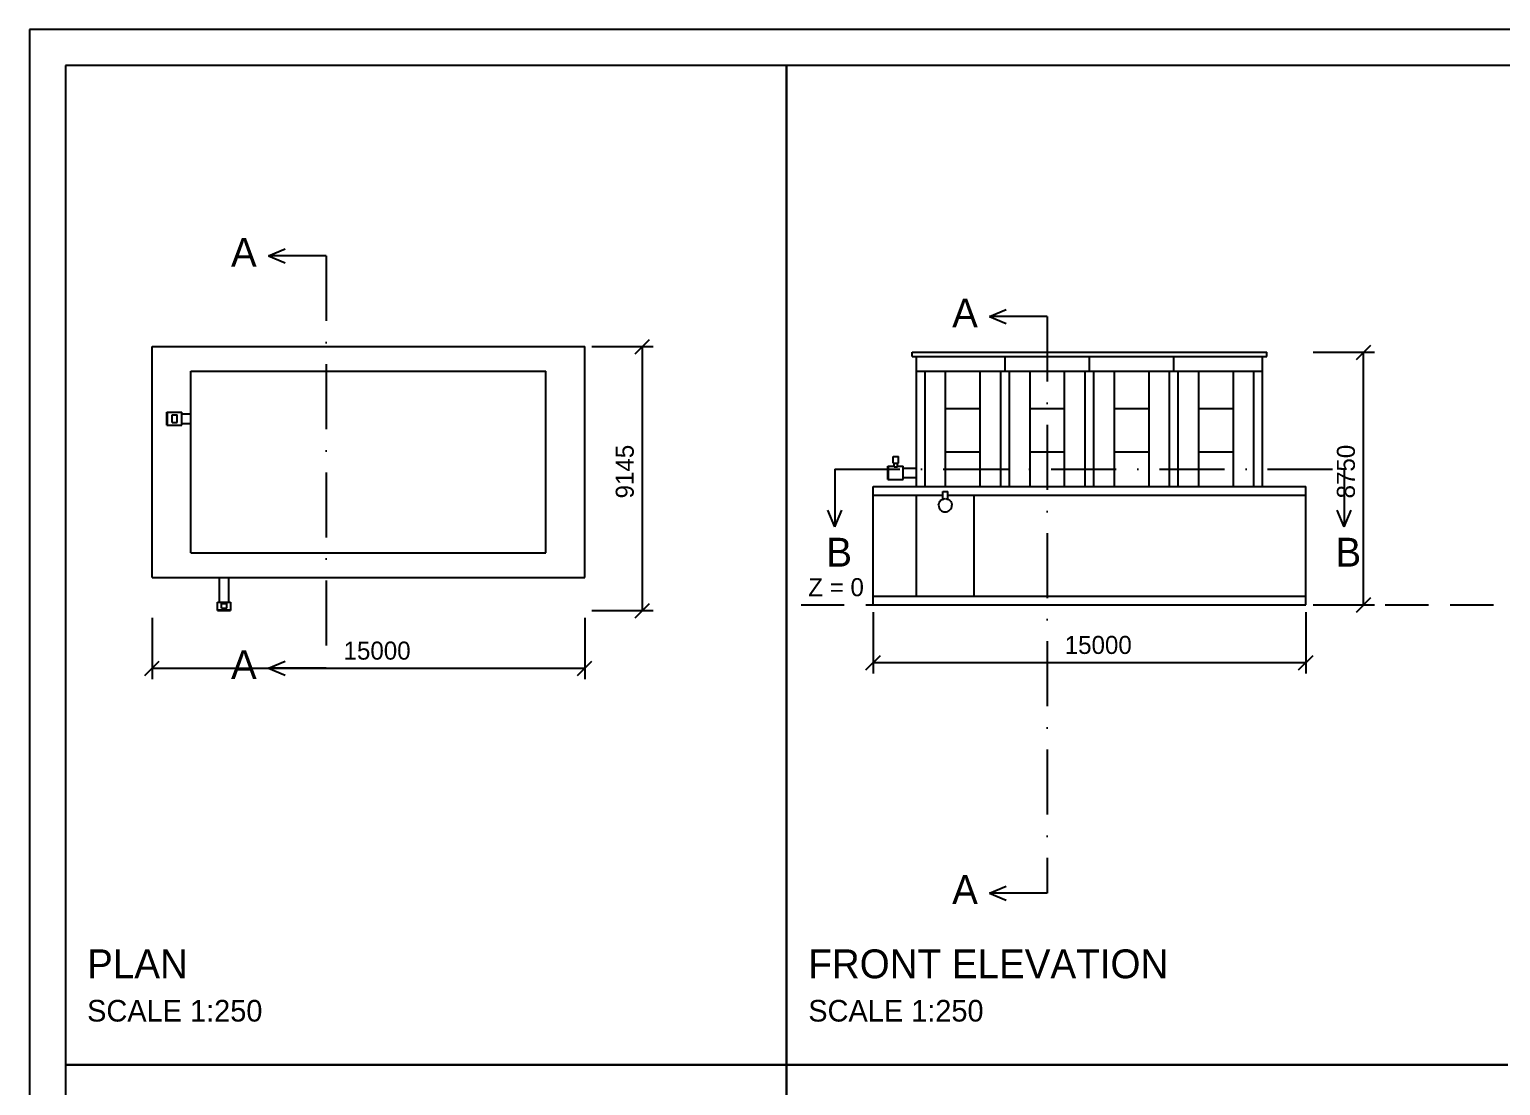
# Model space of a CAD drawing. Extents: x 1250 to 103750, y 1250 to 73000.
# Drawn here: x 1250 to 52250, y 36408 to 73000 of the extents above; entities that cross this region are included whole.
import ezdxf

# ---------------------------------------------------------------- set-up
doc = ezdxf.new("R2010")
doc.units = 0
doc.linetypes.add('DASHDOT', pattern=[3750, 2250, -750, 0, -750])
doc.linetypes.add('DASHED', pattern=[2250, 1500, -750])
for name, color, linetype in [('A-DIM', 5, 'CONTINUOUS'), ('A-FRAME', 8, 'CONTINUOUS'), ('A-GROUND', 8, 'DASHED'), ('A-SECT', 1, 'DASHDOT'), ('A-TEXT', 7, 'CONTINUOUS'), ('A-VIS', 7, 'CONTINUOUS')]:
    doc.layers.add(name, color=color, linetype=linetype)

msp = doc.modelspace()

# ---------------------------------------------------------------- linework, layer by layer
at = {"layer": 'A-DIM'}
for p, q in [((22250, 61759.75), (22750, 62259.75)), ((20750, 62009.75), (22875, 62009.75)), ((22500, 52865.25), (22500, 62009.75)), ((45750, 61812.5), (47875, 61812.5)), ((47250, 61562.5), (47750, 62062.5)), ((47500, 53062.5), (47500, 61812.5)), ((22250, 52615.25), (22750, 53115.25)), ((45750, 53062.5), (47875, 53062.5)), ((47250, 52812.5), (47750, 53312.5)), ((5500, 52615.25), (5500, 50490.25)), ((20500, 52615.25), (20500, 50490.25)), ((20750, 52865.25), (22875, 52865.25)), ((30500, 52812.5), (30500, 50687.5)), ((45500, 52812.5), (45500, 50687.5)), ((5250, 50615.25), (5750, 51115.25)), ((20250, 50615.25), (20750, 51115.25)), ((30250, 50812.5), (30750, 51312.5)), ((30500, 51062.5), (45500, 51062.5)), ((45250, 50812.5), (45750, 51312.5)), ((5500, 50865.25), (20500, 50865.25))]:
    msp.add_line(p, q, dxfattribs=at)
at = {"layer": 'A-FRAME'}
for p, q in [((103750, 73000), (1250, 73000)), ((1250, 73000), (1250, 1250)), ((102500, 71750), (2500, 71750)), ((2500, 71750), (2500, 2500)), ((27500, 71750), (2500, 71750)), ((2500, 71750), (2500, 37125)), ((27500, 37125), (27500, 71750)), ((52500, 71750), (27500, 71750)), ((27500, 71750), (27500, 37125)), ((2500, 37125), (27500, 37125)), ((27500, 37125), (2500, 37125)), ((2500, 37125), (2500, 2500)), ((27500, 37125), (52500, 37125)), ((27500, 2500), (27500, 37125)), ((52500, 37125), (27500, 37125)), ((27500, 37125), (27500, 2500))]:
    msp.add_line(p, q, dxfattribs=at)
at = {"layer": 'A-GROUND'}
msp.add_line((28000, 53062.5), (52000, 53062.5), dxfattribs=at)
at = {"layer": 'A-SECT'}
for p, q in [((9537.5, 65152.47), (10113.163, 65395.857)), ((11537.5, 65152.47), (9537.5, 65152.47)), ((9537.5, 65152.47), (10113.163, 64909.084)), ((11537.5, 65152.47), (11537.5, 50867.03)), ((34537.5, 63050.474), (35113.163, 63293.861)), ((36537.5, 63050.474), (34537.5, 63050.474)), ((34537.5, 63050.474), (35113.163, 62807.088)), ((36537.5, 63050.474), (36537.5, 43074.526)), ((29175, 57762.5), (46825, 57762.5)), ((29175, 57762.5), (29175, 55762.5)), ((46825, 57762.5), (46825, 55762.5)), ((29175, 55762.5), (28931.614, 56338.163)), ((29175, 55762.5), (29418.386, 56338.163)), ((46825, 55762.5), (46581.614, 56338.163)), ((46825, 55762.5), (47068.386, 56338.163)), ((9537.5, 50867.03), (10113.163, 51110.416)), ((11537.5, 50867.03), (9537.5, 50867.03)), ((9537.5, 50867.03), (10113.163, 50623.643)), ((34537.5, 43074.526), (35113.163, 43317.912)), ((36537.5, 43074.526), (34537.5, 43074.526)), ((34537.5, 43074.526), (35113.163, 42831.139))]:
    msp.add_line(p, q, dxfattribs=at)
at = {"layer": 'A-VIS'}
for p, q in [((5500, 54009.75), (5500, 62009.75)), ((5500, 62009.75), (20500, 62009.75)), ((20500, 54009.75), (20500, 62009.75)), ((31850, 61662.5), (31850, 61812.5)), ((31850, 61812.5), (44150, 61812.5)), ((44150, 61662.5), (44150, 61812.5)), ((31850, 61662.5), (44150, 61662.5)), ((32000, 57162.5), (32000, 61662.5)), ((35075, 61162.5), (35075, 61662.5)), ((38000, 61162.5), (38000, 61662.5)), ((40925, 61162.5), (40925, 61662.5)), ((44000, 57162.537), (44000, 61662.5)), ((6850, 54859.75), (6850, 61159.75)), ((6850, 61159.75), (19150, 61159.75)), ((19150, 54859.75), (19150, 61159.75)), ((32000, 61162.5), (44000, 61162.5)), ((32300, 57162.5), (32300, 61162.5)), ((33012.5, 57162.5), (33012.5, 61162.5)), ((34212.5, 57162.5), (34212.5, 61162.5)), ((34925, 57162.5), (34925, 61162.5)), ((35225, 57162.5), (35225, 61162.5)), ((35937.5, 57162.5), (35937.5, 61162.5)), ((37137.5, 57162.5), (37137.5, 61162.5)), ((37850, 57162.5), (37850, 61162.5)), ((38150, 57162.5), (38150, 61162.5)), ((38862.5, 57162.5), (38862.5, 61162.5)), ((40062.5, 57162.5), (40062.5, 61162.5)), ((40775, 57162.5), (40775, 61162.5)), ((41075, 57162.5), (41075, 61162.5)), ((41787.5, 57162.5), (41787.5, 61162.5)), ((42987.5, 57162.5), (42987.5, 61162.5)), ((43700, 57162.5), (43700, 61162.5)), ((6010, 59743.75), (6534.5, 59743.75)), ((6010, 59283.75), (6010, 59743.75)), ((6034.5, 59283.75), (6034.5, 59743.75)), ((6534.5, 59283.75), (6534.5, 59743.75)), ((6534.5, 59676.75), (6859.391, 59676.75)), ((33012.5, 59862.5), (34212.5, 59862.5)), ((35937.5, 59862.5), (37137.5, 59862.5)), ((38862.5, 59862.5), (40062.5, 59862.5)), ((41787.5, 59862.5), (42987.5, 59862.5)), ((6010, 59283.75), (6534.5, 59283.75)), ((6194.5, 59643.75), (6374.5, 59643.75)), ((6194.5, 59383.75), (6194.5, 59643.75)), ((6194.5, 59383.75), (6374.5, 59383.75)), ((6374.5, 59383.75), (6374.5, 59643.75)), ((6534.5, 59350.75), (6859.391, 59350.75)), ((31194.5, 58207.5), (31374.5, 58207.5)), ((31194.5, 57967.5), (31194.5, 58207.5)), ((31374.5, 57967.5), (31374.5, 58207.5)), ((33012.5, 58362.5), (34212.5, 58362.5)), ((35937.5, 58362.5), (37137.5, 58362.5)), ((38862.5, 58362.5), (40062.5, 58362.5)), ((41787.5, 58362.5), (42987.5, 58362.5)), ((31010, 57867.5), (31212.488, 57867.5)), ((31010, 57407.5), (31010, 57863.081)), ((31034.5, 57407.5), (31034.5, 57863.081)), ((31194.5, 57967.5), (31374.5, 57967.5)), ((31224.5, 57847.5), (31224.5, 57967.5)), ((31224.5, 57847.5), (31344.5, 57847.5)), ((31344.5, 57847.5), (31344.5, 57967.5)), ((31353.113, 57867.5), (31534.5, 57867.5)), ((31534.5, 57409.097), (31534.5, 57863.081)), ((31540.641, 57800.5), (31990.641, 57800.5)), ((30500, 53062.5), (30500, 57162.5)), ((30500, 57162.5), (45500, 57162.5)), ((31010, 57407.5), (31534.5, 57407.5)), ((31534.5, 57474.5), (32000.016, 57474.5)), ((32230, 57162.537), (32230, 57171.904)), ((33312.5, 57162.537), (33312.5, 57171.912)), ((33412.5, 57162.537), (33412.5, 57171.912)), ((33812.5, 57162.537), (33812.5, 57171.912)), ((33912.5, 57162.537), (33912.5, 57171.912)), ((36237.5, 57162.537), (36237.5, 57171.912)), ((36337.5, 57162.537), (36337.5, 57171.912)), ((36737.5, 57162.537), (36737.5, 57171.912)), ((36837.5, 57162.537), (36837.5, 57171.912)), ((39162.5, 57162.537), (39162.5, 57171.912)), ((39262.5, 57162.537), (39262.5, 57171.912)), ((39662.5, 57162.537), (39662.5, 57171.912)), ((39762.5, 57162.537), (39762.5, 57171.912)), ((40810, 57162.537), (40810, 57171.904)), ((41040, 57162.537), (41040, 57171.904)), ((43770, 57162.537), (43770, 57171.904)), ((43835, 57162.537), (43835, 57171.881)), ((43847.5, 57162.537), (43847.5, 57171.904)), ((43862.5, 57162.537), (43862.5, 57171.904)), ((43935, 57162.537), (43935, 57171.881)), ((45500, 53062.5), (45500, 57162.5)), ((30500, 56862.5), (32918.772, 56862.5)), ((32000, 53362.5), (32000, 56862.5)), ((32787.508, 56600.517), (32808.762, 56640.281)), ((32808.762, 56640.281), (32837.365, 56675.135)), ((32837.365, 56675.135), (32872.219, 56703.738)), ((32872.219, 56703.738), (32911.983, 56724.992)), ((32910, 56722.5), (32910, 56992.5)), ((32910, 56992.5), (33090, 56992.5)), ((32910, 56722.5), (32946.879, 56722.5)), ((32911.983, 56724.992), (32955.129, 56738.081)), ((32955.129, 56738.081), (33000, 56742.5)), ((33000, 56742.5), (33044.871, 56738.081)), ((33044.871, 56738.081), (33088.017, 56724.992)), ((33050.027, 56722.5), (33090, 56722.5)), ((33078.088, 56862.5), (45500, 56862.5)), ((33088.017, 56724.992), (33127.781, 56703.738)), ((33090, 56722.5), (33090, 56992.5)), ((33127.781, 56703.738), (33162.635, 56675.135)), ((33162.635, 56675.135), (33191.238, 56640.281)), ((33191.238, 56640.281), (33212.492, 56600.517)), ((34000, 53362.5), (34000, 56862.5)), ((32770, 56512.5), (32774.419, 56557.371)), ((32770, 56512.5), (32774.419, 56467.629)), ((32774.419, 56557.371), (32787.508, 56600.517)), ((32774.419, 56467.629), (32787.508, 56424.483)), ((32787.508, 56424.483), (32808.762, 56384.719)), ((32808.762, 56384.719), (32837.365, 56349.865)), ((32837.365, 56349.865), (32872.219, 56321.262)), ((32872.219, 56321.262), (32911.983, 56300.008)), ((32911.983, 56300.008), (32955.129, 56286.919)), ((32955.129, 56286.919), (33000, 56282.5)), ((33000, 56282.5), (33044.871, 56286.919)), ((33044.871, 56286.919), (33088.017, 56300.008)), ((33088.017, 56300.008), (33127.781, 56321.262)), ((33127.781, 56321.262), (33162.635, 56349.865)), ((33162.635, 56349.865), (33191.238, 56384.719)), ((33191.238, 56384.719), (33212.492, 56424.483)), ((33212.492, 56600.517), (33225.581, 56557.371)), ((33212.492, 56424.483), (33225.581, 56467.629)), ((33225.581, 56557.371), (33230, 56512.5)), ((33225.581, 56467.629), (33230, 56512.5)), ((6850, 54859.75), (19150, 54859.75)), ((7837, 54847.287), (7837, 54856.632)), ((8163, 54847.287), (8163, 54856.632)), ((5500, 54009.75), (20500, 54009.75)), ((7837, 53159.787), (7837, 54012.882)), ((8163, 53169.132), (8163, 54003.537)), ((7770, 53159.75), (8225.581, 53159.75)), ((7770, 52865.25), (7770, 53159.75)), ((7910, 52943.75), (7910, 53105.75)), ((7910, 53105.75), (8090, 53105.75)), ((8090, 52943.75), (8090, 53105.75)), ((8230, 52889.75), (8230, 53159.75)), ((30500, 53362.5), (45500, 53362.5)), ((30500, 53062.5), (45500, 53062.5)), ((7770, 52889.75), (8225.581, 52889.75)), ((7771.597, 52865.25), (8225.581, 52865.25)), ((7910, 52943.75), (8090, 52943.75)), ((8230, 52865.25), (8230, 52878.489))]:
    msp.add_line(p, q, dxfattribs=at)

# ---------------------------------------------------------------- texts
at = {"layer": 'A-DIM'}
for s, p in [('9145', (22200, 56750)), ('8750', (47200, 56750))]:
    msp.add_text(s, height=625, rotation=90, dxfattribs=at).set_placement(p)
for p in [(12140.625, 51165.25), (37140.625, 51362.5)]:
    msp.add_text('15000', height=625, dxfattribs=at).set_placement(p)
at = {"layer": 'A-TEXT'}
for s, height, p in [('A', 1000, (8237.5, 64777.47)), ('A', 1000, (33237.5, 62675.474)), ('B', 1000, (28875, 54387.5)), ('B', 1000, (46525, 54387.5)), ('Z = 0', 625, (28250, 53362.5)), ('A', 1000, (8237.5, 50492.03)), ('A', 1000, (33237.5, 42699.526)), ('PLAN', 1000, (3250, 40125)), ('FRONT ELEVATION', 1000, (28250, 40125)), ('SCALE 1:250', 750, (3250, 38625)), ('SCALE 1:250', 750, (28250, 38625))]:
    msp.add_text(s, height=height, dxfattribs=at).set_placement(p)

doc.saveas('drawing.dxf')
